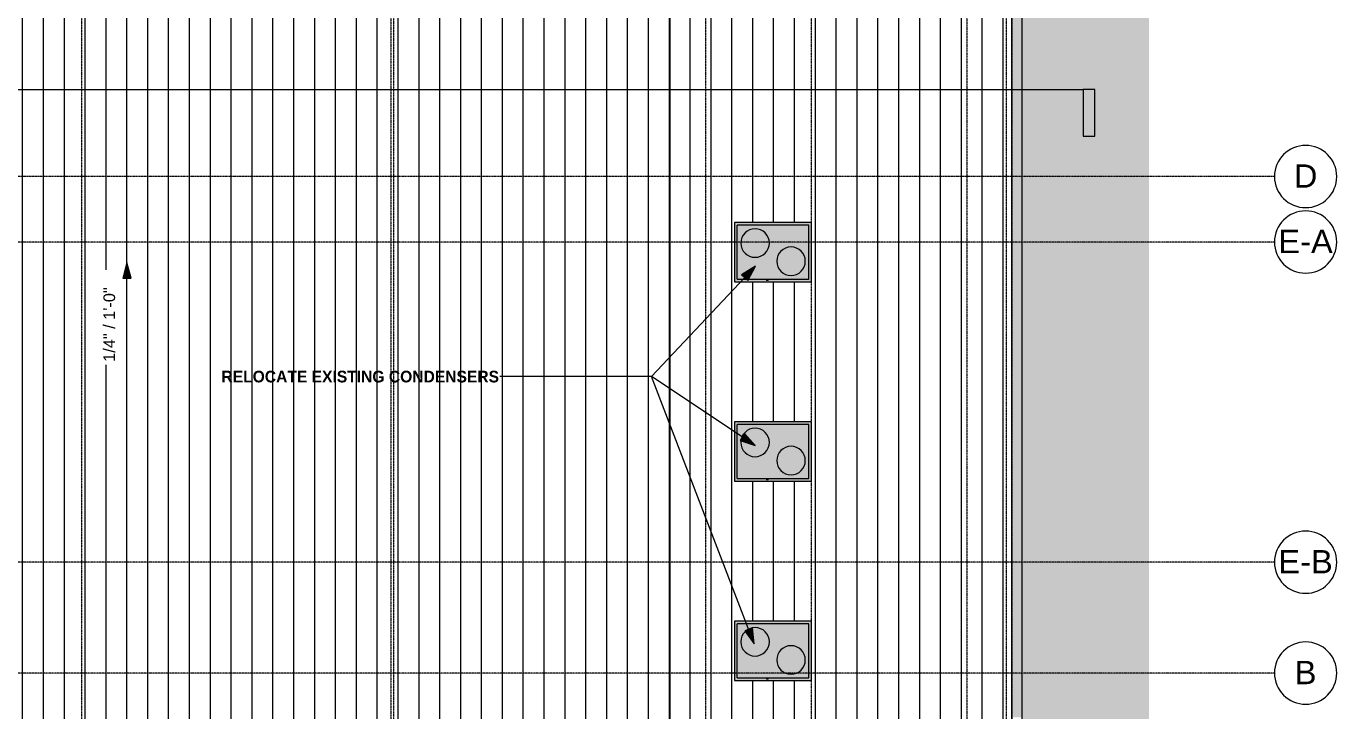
# Model space of a CAD drawing. Header units: inches. Extents: x -4141 to -1335, y 10291 to 12101.
# Drawn here: x -2345 to -1335, y 11045 to 11573 of the extents above; entities that cross this region are included whole.
import ezdxf

# ---------------------------------------------------------------- set-up
doc = ezdxf.new("R2010")
doc.units = ezdxf.units.IN
doc.header["$MEASUREMENT"] = 0
doc.linetypes.add('Aligning Line 1_8_', pattern=[0.25, 0.125, -0.125])
doc.linetypes.add('Grid Line 1_2_', pattern=[0.875, 0.5, -0.125, 0.125, -0.125])
for name, color, linetype, lineweight in [('A-ROOF', 132, 'Continuous', 13), ('A-ROOF-PATT', 132, 'Continuous', 9), ('A-WALL', 113, 'Continuous', 13), ('G-ANNO-DIMS', 111, 'Continuous', 9), ('G-ANNO-SYMB', 111, 'Aligning Line 1_8_', 9), ('G-ANNO-TEXT', 231, 'Continuous', 9), ('M-EQPM', 50, 'Continuous', 9), ('S-GRID', 1, 'Continuous', 9), ('S-GRID-IDEN', 1, 'Continuous', 9)]:
    doc.layers.add(name, color=color, linetype=linetype, lineweight=lineweight)
doc.styles.add('Arial', font='arial.ttf', dxfattribs={"height": 18})
doc.styles.add('Arial_1', font='arial.ttf', dxfattribs={"height": 9})
doc.styles.add('Century Gothic_B', font='', dxfattribs={"height": 9})
doc.styles.get('Century Gothic_B').set_extended_font_data('Century Gothic', bold=True)

# ---------------------------------------------------------------- blocks, each defined once
blk = doc.blocks.new('Walls 1 - Walls 1-1277454-FLOOR PLAN - ROOF PLAN')
at = {"layer": 'A-ROOF', "lineweight": 9}
blk.add_hatch(color=254, dxfattribs=at).paths.add_polyline_path([(-1938.6, 10441.8), (-1479.6, 10441.8), (-1479.6, 12101), (-1957.7, 12101), (-1956.8, 11915.8), (-1585.5, 11918.8), (-1585.5, 11790.1), (-1578.7, 11790.1), (-1577.8, 11774.1), (-1577.8, 10643), (-1938.6, 10642.4), (-1938.6, 10639)], flags=0)
at = {"layer": 'A-ROOF', "color": 8, "lineweight": 9}
blk.add_line((-1577.8, 11774.1), (-1577.8, 11039.7), dxfattribs=at)
blk = doc.blocks.new('Condensing Unit - Air Cooled - DX - 6-10 Tons - 6 Tons-1352867-FLOOR PLAN - ROOF PLAN')
at = {"layer": 'M-EQPM'}
h = blk.add_hatch(color=8, dxfattribs=at)
h.paths.add_polyline_path([(25.8, 0), (59.4, 0), (59.4, 45.8), (0, 45.8), (0, 0), (25.7, 0)], flags=0)
h.paths.add_polyline_path([(25.7, 1), (24.7, 1), (24.7, 2), (2, 2), (2, 43.8), (57.4, 43.8), (57.4, 2), (25.9, 2), (25.9, 1), (25.8, 1)], flags=0)
h = blk.add_hatch(color=8, dxfattribs=at)
h.paths.add_polyline_path([(52.5, 2), (57.4, 2), (57.4, 43.8), (2, 43.8), (2, 2), (50.5, 2)], flags=0)
h.paths.add_polyline_path([(44.7, 5), (42.4, 5), (40.2, 5.5), (38.1, 6.4), (36.2, 7.8), (34.7, 9.5), (33.5, 11.5), (32.8, 13.6), (32.6, 15.9), (32.8, 18.2), (33.5, 20.4), (34.7, 22.4), (36.2, 24.1), (38.1, 25.5), (40.2, 26.4), (42.4, 26.9), (44.7, 26.9), (47, 26.4), (49.1, 25.5), (50.9, 24.1), (52.5, 22.4), (53.6, 20.4), (54.3, 18.2), (54.6, 15.9), (54.3, 13.6), (53.6, 11.5), (52.5, 9.5), (50.9, 7.8), (49.1, 6.4), (47, 5.5)], flags=0)
h.paths.add_polyline_path([(17, 18.9), (14.7, 18.9), (12.5, 19.4), (10.4, 20.3), (8.4, 21.8), (7, 23.4), (5.8, 25.4), (5.1, 27.6), (4.9, 29.9), (5.1, 32.1), (5.8, 34.3), (7, 36.3), (8.5, 38), (10.4, 39.4), (12.5, 40.3), (14.7, 40.8), (17, 40.8), (19.3, 40.3), (21.4, 39.4), (23.2, 38), (24.8, 36.3), (25.9, 34.3), (26.6, 32.1), (26.9, 29.9), (26.6, 27.6), (25.9, 25.4), (24.8, 23.4), (23.2, 21.7), (21.4, 20.3), (19.3, 19.4)], flags=0)
for points in [[(17, 18.9), (19.3, 19.4), (21.4, 20.3), (23.2, 21.7), (24.8, 23.4), (25.9, 25.4), (26.6, 27.6), (26.9, 29.9), (26.6, 32.1), (25.9, 34.3), (24.8, 36.3), (23.2, 38), (21.4, 39.4), (19.3, 40.3), (17, 40.8), (14.7, 40.8), (12.5, 40.3), (10.4, 39.4), (8.5, 38), (7, 36.3), (5.8, 34.3), (5.1, 32.1), (4.9, 29.9), (5.1, 27.6), (5.8, 25.4), (7, 23.4), (8.5, 21.7), (10.4, 20.3), (12.5, 19.4), (14.7, 18.9)], [(44.7, 5), (47, 5.5), (49.1, 6.4), (50.9, 7.8), (52.5, 9.5), (53.6, 11.5), (54.3, 13.6), (54.6, 15.9), (54.3, 18.2), (53.6, 20.4), (52.5, 22.4), (50.9, 24.1), (49.1, 25.5), (47, 26.4), (44.7, 26.9), (42.4, 26.9), (40.2, 26.4), (38.1, 25.5), (36.2, 24.1), (34.7, 22.4), (33.5, 20.4), (32.8, 18.2), (32.6, 15.9), (32.8, 13.6), (33.5, 11.5), (34.7, 9.5), (36.2, 7.8), (38.1, 6.4), (40.2, 5.5), (42.4, 5)], [(25.3, 1), (25.9, 1), (25.9, 2), (24.7, 2), (24.8, 1), (25.2, 1)]]:
    blk.add_hatch(color=8, dxfattribs=at).paths.add_polyline_path(points, flags=0)
at = {"layer": 'M-EQPM', "color": 8}
for p, q in [((59.4, 45.8), (0, 45.8)), ((0, 45.8), (0, 0)), ((57.4, 43.8), (2, 43.8)), ((2, 2), (2, 43.8)), ((57.4, 2), (57.4, 43.8)), ((59.4, 0), (59.4, 45.8)), ((2, 2), (57.4, 2)), ((24.7, 2), (24.7, 1)), ((25.9, 1), (24.7, 1)), ((25.9, 1), (25.9, 2)), ((0, 0), (59.4, 0))]:
    blk.add_line(p, q, dxfattribs=at)
for centre, start, end in [((15.9, 29.9), 360, 180), ((15.9, 29.9), 180, 360), ((43.6, 15.9), 360, 180), ((43.6, 15.9), 180, 360)]:
    blk.add_arc(centre, 11, start, end, dxfattribs=at)
blk = doc.blocks.new('Grid - Grid Head - Circle-50561-FLOOR PLAN - ROOF PLAN')
at = {"layer": 'S-GRID-IDEN'}
for start, end in [(360, 180), (180, 360)]:
    blk.add_arc((0, 0), 0.25, start, end, dxfattribs=at)
blk = doc.blocks.new('Section - 3_32_ x 3_8_-54337-FLOOR PLAN - ROOF PLAN')
at = {"layer": 'G-ANNO-SYMB', "linetype": 'Continuous'}
blk.add_hatch(color=256, dxfattribs=at).paths.add_polyline_path([(0, 0.375), (0, 0), (-0.09375, 0), (-0.09375, 0.375)], flags=0)
for p, q in [((0, 0.375), (-0.09375, 0.375)), ((-0.09375, 0.375), (-0.09375, 0)), ((0, 0), (0, 0.375)), ((-0.09375, 0), (0, 0))]:
    blk.add_line(p, q, dxfattribs=at)

msp = doc.modelspace()

# ---------------------------------------------------------------- hatches: boundary and pattern name
at = {"layer": 'A-ROOF-PATT'}
h = msp.add_hatch(dxfattribs=at)
h.set_pattern_fill('FP_1', color=9, style=0, pattern_type=2)
h.set_pattern_definition([(270, (0, 9.729), (16.082, 1e-15), [])])
h.paths.add_polyline_path([(-2143.4, 10816.4), (-1585.5, 10816.4), (-1585.5, 11775.4), (-3105.5, 11775.4), (-3105.5, 11458.9), (-3569.2, 11458.9), (-3569.2, 11072.4), (-3360.2, 11072.4), (-3360.2, 10816.4), (-2807.3, 10816.4)], flags=0)
h.paths.add_polyline_path([(-1739.8, 11068.1), (-1799.2, 11068.1), (-1799.2, 11113.9), (-1739.8, 11113.9)], flags=0)
h.paths.add_polyline_path([(-1770, 11221.9), (-1799.2, 11221.9), (-1799.2, 11267.7), (-1739.8, 11267.7), (-1739.8, 11221.9)], flags=0)
h.paths.add_polyline_path([(-1790.8, 11375.7), (-1799.2, 11375.7), (-1799.2, 11421.5), (-1739.8, 11421.5), (-1739.8, 11375.7), (-1770, 11375.7)], flags=0)
h.paths.add_polyline_path([(-3028.2, 11458.9), (-3028.2, 11506.8), (-3017.6, 11506.8), (-3017.6, 11458.9)], flags=0)
at = {"layer": 'A-WALL'}
h = msp.add_hatch(color=254, dxfattribs=at)
h.paths.add_polyline_path([(-1585.5, 10643), (-1577.8, 10643), (-1577.8, 11002.4), (-1585.5, 11002.4), (-1585.5, 10643)], flags=0)
h.paths.add_polyline_path([(-1585.5, 11039.7), (-1577.8, 11039.7), (-1577.8, 11774.1), (-1578.7, 11790.1), (-1585.5, 11790.1), (-1585.5, 11064)], flags=0)
at = {"layer": 'G-ANNO-TEXT', "lineweight": 20}
for points in [[(-1783.1, 11387.7), (-1793.7, 11381.2), (-1789, 11376.8)], [(-1783.2, 11249.4), (-1791.4, 11258.7), (-1794.9, 11253.3)], [(-1783.9, 11096.5), (-1785.2, 11108.8), (-1791.2, 11106.5)]]:
    msp.add_hatch(color=147, dxfattribs=at).paths.add_polyline_path(points, flags=0)

# ---------------------------------------------------------------- linework, layer by layer
at = {"layer": 'A-WALL', "color": 8, "lineweight": 9}
for p, q in [((-1585.5, 10640.1), (-1585.5, 11790.1)), ((-1577.8, 11790.1), (-1577.8, 10640.1))]:
    msp.add_line(p, q, dxfattribs=at)
at = {"layer": 'G-ANNO-DIMS'}
for p in [(-2264.4, 11378.6), (-2267.6, 11294.6)]:
    msp.add_line(p, (-2267.6, 11390.6), dxfattribs=at)
at = {"layer": 'G-ANNO-SYMB', "linetype": 'Continuous'}
for p, q in [((-1849.1, 12017.7), (-1849.1, 10300.1)), ((-4008.4, 11524), (-1530.4, 11524))]:
    msp.add_line(p, q, dxfattribs=at)
at = {"layer": 'G-ANNO-TEXT', "color": 147, "lineweight": 20}
for p, q in [((-1783.1, 11387.7), (-1863.2, 11302.6)), ((-1783.1, 11387.7), (-1793.7, 11381.2)), ((-1789, 11376.8), (-1783.1, 11387.7)), ((-1793.7, 11381.2), (-1789, 11376.8)), ((-1979.8, 11302.6), (-1980.1, 11302.6)), ((-1863.2, 11302.6), (-1979.8, 11302.6)), ((-1863.2, 11302.6), (-1979.8, 11302.6)), ((-1863.2, 11302.6), (-1979.8, 11302.6)), ((-1783.9, 11096.5), (-1863.2, 11302.6)), ((-1783.2, 11249.4), (-1863.2, 11302.6)), ((-1791.4, 11258.7), (-1794.9, 11253.3)), ((-1783.2, 11249.4), (-1791.4, 11258.7)), ((-1794.9, 11253.3), (-1783.2, 11249.4)), ((-1785.2, 11108.8), (-1791.2, 11106.5)), ((-1791.2, 11106.5), (-1783.9, 11096.5)), ((-1783.9, 11096.5), (-1785.2, 11108.8))]:
    msp.add_line(p, q, dxfattribs=at)
at = {"layer": 'S-GRID', "linetype": 'Grid Line 1_2_'}
for p, q in [((-2064.2, 11989.6), (-2064.2, 10769.7)), ((-1740.2, 11989.6), (-1740.2, 10769.7)), ((-1620.2, 11989.6), (-1620.2, 10769.7)), ((-1585.5, 11989.6), (-1585.5, 10769.7)), ((-2302.2, 10455.5), (-2302.2, 11925.5)), ((-2061.7, 10455.5), (-2061.7, 11925.5)), ((-1821.2, 10455.5), (-1821.2, 11925.5)), ((-1589.6, 10455.5), (-1589.6, 11925.5)), ((-1382.9, 11456.9), (-3750.5, 11456.9)), ((-1382.9, 11406.4), (-3886.2, 11406.4)), ((-1382.9, 11159.4), (-3886.2, 11159.4)), ((-1382.9, 11073.9), (-3750.5, 11073.9))]:
    msp.add_line(p, q, dxfattribs=at)

# ---------------------------------------------------------------- block references
at = {"layer": 'A-ROOF', "color": 8, "lineweight": 9}
msp.add_blockref('Walls 1 - Walls 1-1277454-FLOOR PLAN - ROOF PLAN', (0, 0), dxfattribs=at)
at = {"layer": 'G-ANNO-SYMB', "linetype": 'Continuous', "xscale": 95.99999999999994, "yscale": 95.99999999999994, "zscale": 95.99999999999994, "rotation": 180}
msp.add_blockref('Section - 3_32_ x 3_8_-54337-FLOOR PLAN - ROOF PLAN', (-1530.4, 11524), dxfattribs=at)
at = {"layer": 'M-EQPM', "color": 8}
for p in [(-1799.2, 11375.7), (-1799.2, 11221.9), (-1799.2, 11068.1)]:
    msp.add_blockref('Condensing Unit - Air Cooled - DX - 6-10 Tons - 6 Tons-1352867-FLOOR PLAN - ROOF PLAN', p, dxfattribs=at)
at = {"layer": 'S-GRID-IDEN', "xscale": 95.99999999999994, "yscale": 95.99999999999994, "zscale": 95.99999999999994}
for p, rotation in [((-1358.9, 11456.9), 89.99999999999964), ((-1358.9, 11406.4), 89.99999999999962), ((-1358.9, 11159.4), 89.99999999999962), ((-1358.9, 11073.9), 89.99999999999964)]:
    msp.add_blockref('Grid - Grid Head - Circle-50561-FLOOR PLAN - ROOF PLAN', p, dxfattribs=dict(at, rotation=rotation))

# ---------------------------------------------------------------- texts
at = {"layer": 'G-ANNO-TEXT', "color": 147, "lineweight": 20, "insert": (-2194.7, 11307.1), "char_height": 9, "width": 250.884, "attachment_point": 1, "style": 'Century Gothic_B'}
msp.add_mtext('RELOCATE EXISTING CONDENSERS', dxfattribs=at)
at = {"layer": 'S-GRID-IDEN', "char_height": 18, "attachment_point": 1, "style": 'Arial'}
for s, insert, width in [('D', (-1368, 11466.3), 22.119), ('E-A', (-1379.9, 11415.8), 50.904), ('E-B', (-1379.9, 11168.8), 50.904), ('B', (-1367.3, 11083.3), 20.301)]:
    msp.add_mtext(s, dxfattribs=dict(at, insert=insert, width=width))

# ---------------------------------------------------------------- next in the draw order: texts
at = {"layer": 'G-ANNO-DIMS', "insert": (-2285.7, 11314), "char_height": 9, "width": 68.646, "attachment_point": 1, "rotation": 90, "line_spacing_factor": 0.941778, "style": 'Arial_1', "bg_fill": 3, "box_fill_scale": 1.25, "bg_fill_color": 256, "bg_fill_true_color": 13158600, "bg_fill_transparency": 0}
msp.add_mtext('1/4" / 1\'-0"', dxfattribs=at)

# ---------------------------------------------------------------- next in the draw order: hatches: boundary and pattern name
at = {"layer": 'G-ANNO-DIMS'}
msp.add_hatch(color=256, dxfattribs=at).paths.add_polyline_path([(-2267.6, 11390.6), (-2270.8, 11378.6), (-2264.4, 11378.6)], flags=0)

# ---------------------------------------------------------------- next in the draw order: linework, layer by layer
for p, q in [((-2267.6, 11390.6), (-2270.8, 11378.6)), ((-2270.8, 11378.6), (-2264.4, 11378.6))]:
    msp.add_line(p, q, dxfattribs=at)

doc.saveas('drawing.dxf')
